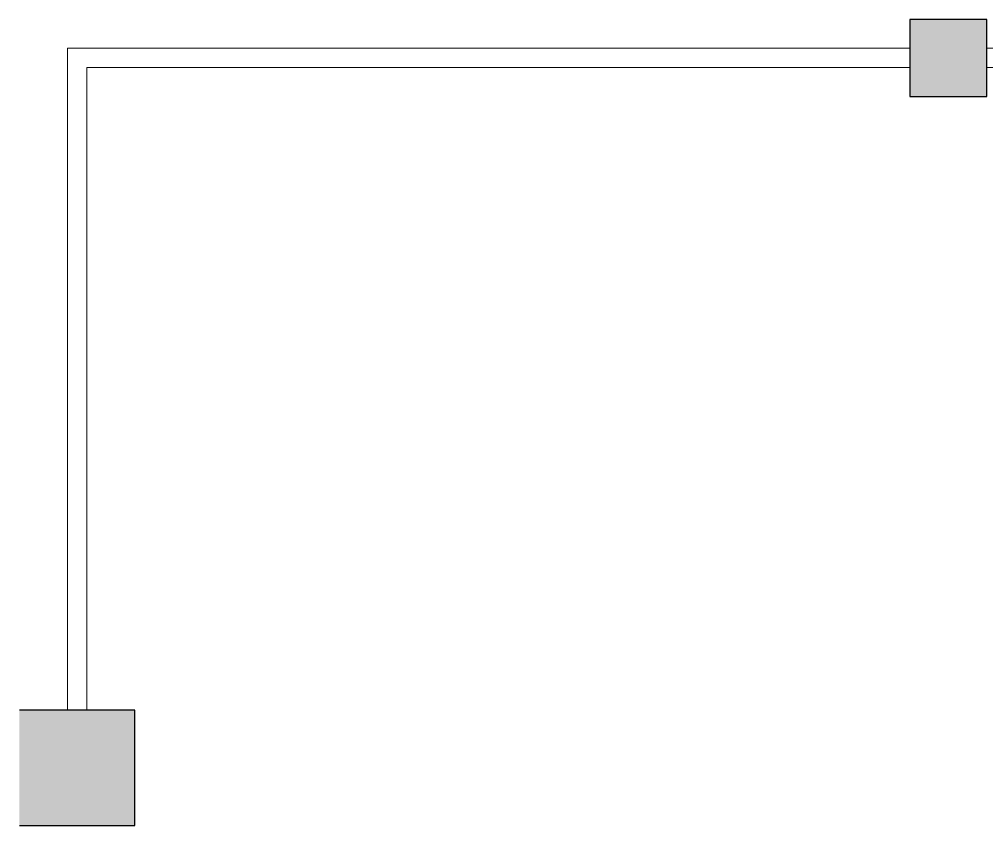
# Model space of a CAD drawing. Header units: inches. Extents: x -1287 to 1590, y -3558 to 989.
# Drawn here: x 524 to 624.6, y -66.5 to 17.3 of the extents above; entities that cross this region are included whole.
import ezdxf

# ---------------------------------------------------------------- set-up
doc = ezdxf.new("R2010")
doc.units = ezdxf.units.IN
doc.header["$MEASUREMENT"] = 0
for name, color, linetype, lineweight in [('A-COLS', 52, 'Continuous', 18), ('A-FLOR-HRAL', 11, 'Continuous', 18), ('A-ROOF', 132, 'Continuous', 18)]:
    doc.layers.add(name, color=color, linetype=linetype, lineweight=lineweight)

# ---------------------------------------------------------------- blocks, each defined once
blk = doc.blocks.new('Top Rail Type - Top Rail_Internal_-5011479-1st Floor Construction')
at = {"layer": 'A-FLOR-HRAL', "lineweight": 9}
for p, q in [((529.04, -54.5), (529.04, 14.32)), ((529.04, 14.32), (616.64, 14.32)), ((624.64, 14.32), (764.5, 14.32)), ((531.04, 12.32), (531.04, -54.5)), ((616.64, 12.32), (531.04, 12.32))]:
    blk.add_line(p, q, dxfattribs=at)
blk = doc.blocks.new('Top Rail Type - Top Rail_Internal_-V4-1st Floor Construction')
at = {"layer": 'A-FLOR-HRAL', "lineweight": 9}
for p, q in [((529.04, 14.32), (616.64, 14.32)), ((529.04, -54.5), (529.04, 14.32)), ((531.04, 12.32), (616.64, 12.32)), ((531.04, -54.5), (531.04, 12.32)), ((624.64, 12.32), (764.5, 12.32))]:
    blk.add_line(p, q, dxfattribs=at)

msp = doc.modelspace()

# ---------------------------------------------------------------- hatches: boundary and pattern name
at = {"layer": 'A-COLS'}
msp.add_hatch(color=250, dxfattribs=at).paths.add_polyline_path([(616.64, 9.32), (624.64, 9.32), (624.64, 17.32), (616.64, 17.32)], flags=0)
at = {"layer": 'A-ROOF'}
msp.add_hatch(color=250, dxfattribs=at).paths.add_polyline_path([(524.04, -66.5), (536.04, -66.5), (536.04, -54.5), (524.04, -54.5)], flags=0)

# ---------------------------------------------------------------- linework, layer by layer
at = {"layer": 'A-COLS', "color": 8, "lineweight": 30}
for p, q in [((624.64, 17.32), (616.64, 17.32)), ((616.64, 17.32), (616.64, 9.32)), ((624.64, 9.32), (624.64, 17.32)), ((616.64, 9.32), (624.64, 9.32))]:
    msp.add_line(p, q, dxfattribs=at)
at = {"layer": 'A-ROOF', "color": 8, "lineweight": 30}
for p, q in [((536.04, -54.5), (524.04, -54.5)), ((536.04, -66.5), (536.04, -54.5)), ((524.04, -66.5), (536.04, -66.5))]:
    msp.add_line(p, q, dxfattribs=at)

# ---------------------------------------------------------------- block references
at = {"layer": 'A-FLOR-HRAL', "lineweight": 9}
for name in ['Top Rail Type - Top Rail_Internal_-5011479-1st Floor Construction', 'Top Rail Type - Top Rail_Internal_-V4-1st Floor Construction']:
    msp.add_blockref(name, (0, 0), dxfattribs=at)

doc.saveas('drawing.dxf')
